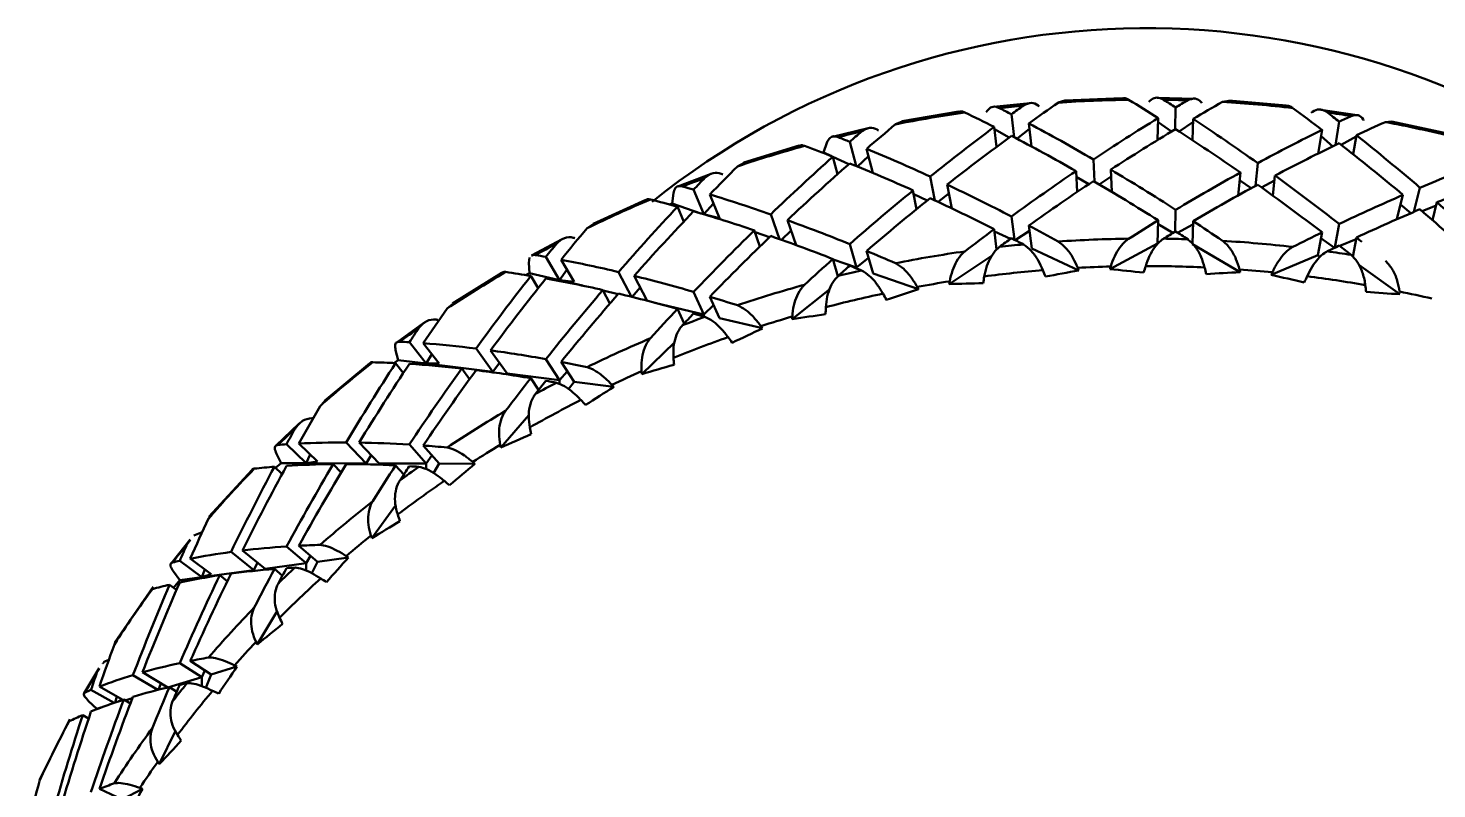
# Model space of a CAD drawing. Header units: millimetres. Extents: x -2161 to -582, y -4625 to -3434.
# Drawn here: x -1713.54 to -1709.488, y -4561.078 to -4558.891 of the extents above; entities that cross this region are included whole.
import ezdxf

# ---------------------------------------------------------------- set-up
doc = ezdxf.new("R2010")
doc.units = ezdxf.units.MM
doc.header["$LTSCALE"] = 0.5
doc.layers.add('AM_0', color=7, linetype='Continuous', lineweight=50)

msp = doc.modelspace()

# ---------------------------------------------------------------- linework, layer by layer
at = {"layer": 'AM_0'}
for p, q in [((-1710.3932, -4559.0917), (-1710.5581, -4559.0985)), ((-1710.1866, -4559.0936), (-1710.2927, -4559.0912)), ((-1710.863, -4559.1306), (-1711.0259, -4559.1583)), ((-1710.6583, -4559.1062), (-1710.7635, -4559.1172)), ((-1710.5772, -4559.105), (-1710.5581, -4559.0992)), ((-1710.2395, -4559.1188), (-1710.2411, -4559.182)), ((-1710.1045, -4559.1028), (-1710.0863, -4559.0994)), ((-1709.9218, -4559.113), (-1710.0863, -4559.0987)), ((-1709.7178, -4559.141), (-1709.8221, -4559.1252)), ((-1711.0452, -4559.1673), (-1711.0257, -4559.1591)), ((-1710.7117, -4559.1382), (-1710.7041, -4559.2044)), ((-1710.6619, -4559.1645), (-1710.6542, -4559.2307)), ((-1710.2896, -4559.1492), (-1710.2912, -4559.2123)), ((-1710.2517, -4559.1883), (-1710.2899, -4559.1611)), ((-1710.1897, -4559.1612), (-1710.2294, -4559.1876)), ((-1710.1894, -4559.1514), (-1710.191, -4559.2126)), ((-1709.7689, -4559.1596), (-1709.7801, -4559.2272)), ((-1709.636, -4559.1607), (-1709.6193, -4559.1595)), ((-1709.4575, -4559.194), (-1709.6191, -4559.1588)), ((-1711.1241, -4559.1787), (-1711.226, -4559.2028)), ((-1710.7615, -4559.1749), (-1710.7549, -4559.2322)), ((-1710.7186, -4559.2054), (-1710.7608, -4559.1809)), ((-1710.6601, -4559.1802), (-1710.6957, -4559.2088)), ((-1709.8184, -4559.1836), (-1709.8296, -4559.2513)), ((-1709.7871, -4559.2306), (-1709.8213, -4559.2013)), ((-1709.7201, -4559.2024), (-1709.7637, -4559.2259)), ((-1709.7195, -4559.1986), (-1709.7286, -4559.2535)), ((-1711.3225, -4559.2286), (-1711.481, -4559.2772)), ((-1711.2425, -4559.2201), (-1711.2519, -4559.2483)), ((-1711.228, -4559.2593), (-1711.2519, -4559.2483)), ((-1711.1767, -4559.2175), (-1711.1586, -4559.287)), ((-1711.1281, -4559.2374), (-1711.1099, -4559.3072)), ((-1711.4997, -4559.2884), (-1711.4807, -4559.278)), ((-1711.2252, -4559.2604), (-1711.2121, -4559.3109)), ((-1711.1792, -4559.2819), (-1711.2251, -4559.2606)), ((-1711.1226, -4559.2586), (-1711.1541, -4559.2889)), ((-1710.476, -4559.2681), (-1710.473, -4559.332)), ((-1710.0034, -4559.2788), (-1710.01, -4559.3445)), ((-1711.5754, -4559.3099), (-1711.6715, -4559.3463)), ((-1710.9457, -4559.3175), (-1710.9323, -4559.3859)), ((-1710.5259, -4559.3016), (-1710.5231, -4559.3618)), ((-1710.4891, -4559.339), (-1710.5251, -4559.318)), ((-1710.4251, -4559.3175), (-1710.4591, -4559.3401)), ((-1710.426, -4559.2974), (-1710.423, -4559.3614)), ((-1710.0533, -4559.3059), (-1710.0598, -4559.3717)), ((-1710.0226, -4559.3513), (-1710.0554, -4559.3279)), ((-1709.9551, -4559.3289), (-1709.9923, -4559.3489)), ((-1709.9537, -4559.3145), (-1709.9595, -4559.3726)), ((-1711.6839, -4559.3656), (-1711.6876, -4559.3946)), ((-1711.6258, -4559.355), (-1711.5965, -4559.4259)), ((-1711.5793, -4559.3689), (-1711.5511, -4559.4368)), ((-1710.9948, -4559.3573), (-1710.9843, -4559.4109)), ((-1710.9537, -4559.3861), (-1710.9927, -4559.3681)), ((-1710.8915, -4559.3659), (-1710.9222, -4559.3906)), ((-1710.8964, -4559.3405), (-1710.883, -4559.4091)), ((-1709.5856, -4559.3703), (-1709.6031, -4559.4401)), ((-1709.5369, -4559.3495), (-1709.5543, -4559.419)), ((-1711.7634, -4559.3841), (-1711.915, -4559.4531)), ((-1711.6876, -4559.3946), (-1711.6963, -4559.3975)), ((-1711.6052, -4559.4233), (-1711.6876, -4559.3946)), ((-1711.6721, -4559.404), (-1711.6542, -4559.4472)), ((-1711.5686, -4559.3947), (-1711.5959, -4559.4261)), ((-1710.2412, -4559.4762), (-1710.2395, -4559.4129)), ((-1709.5629, -4559.4227), (-1709.5924, -4559.3974)), ((-1709.4905, -4559.4003), (-1709.5305, -4559.4172)), ((-1709.4883, -4559.3915), (-1709.5011, -4559.4426)), ((-1711.9323, -4559.4661), (-1711.9145, -4559.4541)), ((-1711.5897, -4559.4279), (-1711.5511, -4559.4368)), ((-1711.4038, -4559.4261), (-1711.3788, -4559.4971)), ((-1711.3562, -4559.443), (-1711.3311, -4559.5143)), ((-1710.7033, -4559.4989), (-1710.7117, -4559.4323)), ((-1710.2914, -4559.5099), (-1710.2896, -4559.4432)), ((-1710.2471, -4559.4797), (-1710.2899, -4559.4548)), ((-1710.1897, -4559.4552), (-1710.2337, -4559.4789)), ((-1710.1913, -4559.5122), (-1710.1894, -4559.4455)), ((-1709.7813, -4559.5219), (-1709.7689, -4559.4537)), ((-1711.4512, -4559.4721), (-1711.4349, -4559.5184)), ((-1711.4077, -4559.4921), (-1711.4492, -4559.4777)), ((-1711.3456, -4559.473), (-1711.3729, -4559.4992)), ((-1710.7542, -4559.5269), (-1710.7615, -4559.469)), ((-1710.7145, -4559.4966), (-1710.7607, -4559.4753)), ((-1710.66, -4559.4735), (-1710.7005, -4559.5004)), ((-1710.6535, -4559.5248), (-1710.6619, -4559.4585)), ((-1709.8304, -4559.5435), (-1709.8184, -4559.4777)), ((-1709.7822, -4559.5223), (-1709.8214, -4559.4944)), ((-1709.7203, -4559.4971), (-1709.7675, -4559.517)), ((-1709.7296, -4559.5485), (-1709.7195, -4559.4926)), ((-1712.0038, -4559.4976), (-1712.092, -4559.5449)), ((-1711.1573, -4559.5794), (-1711.1767, -4559.5116)), ((-1711.1096, -4559.596), (-1711.1281, -4559.5314)), ((-1710.5181, -4559.5874), (-1710.6535, -4559.5248)), ((-1710.2914, -4559.5099), (-1710.4285, -4559.5837)), ((-1710.0538, -4559.5922), (-1710.1913, -4559.5122)), ((-1712.0999, -4559.5658), (-1712.0976, -4559.5501)), ((-1712.0999, -4559.5658), (-1712.0978, -4559.5949)), ((-1712.0507, -4559.5484), (-1712.0114, -4559.6154)), ((-1712.0071, -4559.5565), (-1711.9697, -4559.6203)), ((-1711.211, -4559.6041), (-1711.2252, -4559.5545)), ((-1711.1573, -4559.5794), (-1711.2248, -4559.5559)), ((-1711.1224, -4559.5513), (-1711.1573, -4559.5794)), ((-1710.7674, -4559.5448), (-1710.8906, -4559.6265)), ((-1709.8304, -4559.5435), (-1709.9644, -4559.5999)), ((-1709.824, -4559.5489), (-1709.8304, -4559.5435)), ((-1709.5944, -4559.656), (-1709.7128, -4559.5717)), ((-1712.1775, -4559.5939), (-1712.3196, -4559.6828)), ((-1712.0978, -4559.5949), (-1712.1096, -4559.6007)), ((-1712.0114, -4559.6154), (-1712.0978, -4559.5949)), ((-1712.0939, -4559.6031), (-1712.073, -4559.6388)), ((-1712.0114, -4559.6154), (-1712.0133, -4559.6175)), ((-1712.0114, -4559.6154), (-1712.013, -4559.6176)), ((-1711.9899, -4559.5858), (-1712.0114, -4559.6154)), ((-1712.0114, -4559.6179), (-1712.0114, -4559.6154)), ((-1711.945, -4559.6311), (-1712.0114, -4559.6154)), ((-1712.0114, -4559.6154), (-1711.9697, -4559.6203)), ((-1711.8418, -4559.592), (-1711.8046, -4559.6632)), ((-1711.7967, -4559.6029), (-1711.7592, -4559.6746)), ((-1711.1573, -4559.5816), (-1711.1573, -4559.5794)), ((-1710.9789, -4559.6416), (-1711.1096, -4559.596)), ((-1711.8866, -4559.6438), (-1711.8663, -4559.6825)), ((-1711.8428, -4559.6554), (-1711.8859, -4559.6452)), ((-1711.7792, -4559.6364), (-1711.8029, -4559.6636)), ((-1711.5962, -4559.7138), (-1711.6258, -4559.6491)), ((-1711.2341, -4559.641), (-1711.3421, -4559.7277)), ((-1712.3349, -4559.6972), (-1712.3189, -4559.684)), ((-1711.5962, -4559.7138), (-1711.7369, -4559.6805)), ((-1711.653, -4559.74), (-1711.6721, -4559.6981)), ((-1711.5683, -4559.687), (-1711.5962, -4559.7138)), ((-1711.5511, -4559.7245), (-1711.5793, -4559.6629)), ((-1712.4012, -4559.7384), (-1712.4796, -4559.795)), ((-1711.5962, -4559.72), (-1711.5962, -4559.7138)), ((-1711.4274, -4559.7539), (-1711.5511, -4559.7245)), ((-1712.4829, -4559.817), (-1712.475, -4559.8455)), ((-1712.4433, -4559.7939), (-1712.3952, -4559.8554)), ((-1712.4035, -4559.7967), (-1712.3577, -4559.8552)), ((-1712.2515, -4559.812), (-1712.2033, -4559.8791)), ((-1712.2098, -4559.8174), (-1712.1618, -4559.8842)), ((-1711.6805, -4559.7948), (-1711.7747, -4559.8854)), ((-1712.5572, -4559.8543), (-1712.6874, -4559.9624)), ((-1712.475, -4559.8455), (-1712.4876, -4559.8538)), ((-1712.4827, -4559.8539), (-1712.4606, -4559.8822)), ((-1712.3952, -4559.8554), (-1712.475, -4559.8455)), ((-1712.3952, -4559.8554), (-1712.3981, -4559.8593)), ((-1712.3952, -4559.8554), (-1712.3976, -4559.8594)), ((-1712.3788, -4559.8282), (-1712.3952, -4559.8554)), ((-1712.3952, -4559.8554), (-1712.3577, -4559.8552)), ((-1712.3952, -4559.8596), (-1712.3952, -4559.8554)), ((-1712.2033, -4559.8791), (-1712.3952, -4559.8554)), ((-1712.1843, -4559.8529), (-1712.2033, -4559.8791)), ((-1712.0114, -4559.9028), (-1712.0507, -4559.8425)), ((-1711.9697, -4559.908), (-1712.0071, -4559.8505)), ((-1712.2928, -4559.8693), (-1712.2705, -4559.9004)), ((-1712.0114, -4559.9028), (-1712.1618, -4559.8842)), ((-1712.0718, -4559.9312), (-1712.0939, -4559.8972)), ((-1711.9895, -4559.8776), (-1712.0114, -4559.9028)), ((-1712.0114, -4559.9141), (-1712.0114, -4559.9028)), ((-1711.9851, -4559.929), (-1711.9697, -4559.908)), ((-1711.8554, -4559.9221), (-1711.9697, -4559.908)), ((-1712.7001, -4559.9773), (-1712.6863, -4559.9636)), ((-1712.0997, -4560.004), (-1712.1803, -4560.0965)), ((-1712.7601, -4560.0279), (-1712.8273, -4560.0919)), ((-1712.7965, -4560.0871), (-1712.7403, -4560.1419)), ((-1712.7612, -4560.0851), (-1712.7077, -4560.1372)), ((-1712.6253, -4560.0819), (-1712.5678, -4560.1423)), ((-1712.5877, -4560.0823), (-1712.5304, -4560.1424)), ((-1712.3952, -4560.1428), (-1712.4433, -4560.088)), ((-1712.3577, -4560.1429), (-1712.4035, -4560.0908)), ((-1712.8122, -4560.1417), (-1712.8278, -4560.1553)), ((-1712.8256, -4560.1146), (-1712.8122, -4560.1417)), ((-1712.7403, -4560.1419), (-1712.8122, -4560.1417)), ((-1712.7403, -4560.1419), (-1712.7431, -4560.1464)), ((-1712.7403, -4560.1419), (-1712.7426, -4560.1464)), ((-1712.7283, -4560.1171), (-1712.7403, -4560.1419)), ((-1712.7403, -4560.1419), (-1712.7077, -4560.1372)), ((-1712.7403, -4560.1463), (-1712.7403, -4560.1419)), ((-1712.5678, -4560.1423), (-1712.7403, -4560.1419)), ((-1712.6624, -4560.1443), (-1712.6397, -4560.1681)), ((-1712.5534, -4560.1183), (-1712.5678, -4560.1423)), ((-1712.3952, -4560.1428), (-1712.5304, -4560.1424)), ((-1712.3782, -4560.1195), (-1712.3952, -4560.1428)), ((-1712.3952, -4560.1585), (-1712.3952, -4560.1428)), ((-1712.3741, -4560.1702), (-1712.3577, -4560.1429)), ((-1712.2548, -4560.1431), (-1712.3577, -4560.1429)), ((-1712.8955, -4560.1604), (-1713.0199, -4560.2962)), ((-1712.8314, -4560.1518), (-1712.8095, -4560.1732)), ((-1712.4594, -4560.1745), (-1712.4827, -4560.148)), ((-1712.4828, -4560.2632), (-1712.5512, -4560.3572)), ((-1713.021, -4560.3012), (-1713.0098, -4560.2878)), ((-1713.0627, -4560.3499), (-1713.0387, -4560.34)), ((-1713.0736, -4560.361), (-1713.1286, -4560.4301)), ((-1713.0828, -4560.375), (-1713.0723, -4560.3619)), ((-1712.7403, -4560.4293), (-1712.7965, -4560.3812)), ((-1712.7077, -4560.4249), (-1712.7612, -4560.3791)), ((-1713.1037, -4560.4224), (-1713.0405, -4560.4696)), ((-1713.0735, -4560.4162), (-1713.0134, -4560.4611)), ((-1712.9562, -4560.3969), (-1712.8904, -4560.4494)), ((-1712.9235, -4560.3928), (-1712.8579, -4560.4451)), ((-1712.8798, -4560.4276), (-1712.8904, -4560.4494)), ((-1712.7275, -4560.4079), (-1712.7403, -4560.4293)), ((-1712.7239, -4560.458), (-1712.7077, -4560.4249)), ((-1712.6183, -4560.4129), (-1712.7077, -4560.4249)), ((-1713.1217, -4560.4529), (-1713.103, -4560.4779)), ((-1713.0405, -4560.4696), (-1713.103, -4560.4779)), ((-1713.0405, -4560.4696), (-1713.0419, -4560.4725)), ((-1713.0405, -4560.4696), (-1713.0416, -4560.4724)), ((-1713.0319, -4560.4472), (-1713.0405, -4560.4696)), ((-1712.8904, -4560.4494), (-1713.0405, -4560.4696)), ((-1713.0405, -4560.4696), (-1713.0134, -4560.4611)), ((-1713.0405, -4560.4722), (-1713.0405, -4560.4696)), ((-1712.9884, -4560.4637), (-1712.9668, -4560.4809)), ((-1712.7403, -4560.4293), (-1712.8579, -4560.4451)), ((-1712.8085, -4560.4655), (-1712.8314, -4560.4459)), ((-1712.7403, -4560.4507), (-1712.7403, -4560.4293)), ((-1713.1798, -4560.497), (-1713.2909, -4560.6585)), ((-1713.1858, -4560.5057), (-1713.1821, -4560.5035)), ((-1713.1333, -4560.4913), (-1713.1131, -4560.5063)), ((-1713.103, -4560.4779), (-1713.122, -4560.4996)), ((-1712.8234, -4560.5674), (-1712.8807, -4560.6627)), ((-1713.2917, -4560.6628), (-1713.2833, -4560.6506)), ((-1713.0134, -4560.7488), (-1713.0735, -4560.7103)), ((-1713.3357, -4560.7313), (-1713.3781, -4560.8034)), ((-1713.3421, -4560.7438), (-1713.3344, -4560.7321)), ((-1713.2381, -4560.751), (-1713.1671, -4560.7935)), ((-1713.2108, -4560.743), (-1713.1383, -4560.7865)), ((-1713.0405, -4560.757), (-1713.1037, -4560.7165)), ((-1713.031, -4560.7375), (-1713.0405, -4560.757)), ((-1713.0283, -4560.7876), (-1713.0134, -4560.7488)), ((-1712.939, -4560.7263), (-1713.0134, -4560.7488)), ((-1713.359, -4560.7936), (-1713.2927, -4560.8309)), ((-1713.3346, -4560.7839), (-1713.2689, -4560.8208)), ((-1713.1577, -4560.7749), (-1713.1646, -4560.7929)), ((-1713.0405, -4560.757), (-1713.1383, -4560.7865)), ((-1713.1123, -4560.7987), (-1713.1333, -4560.7853)), ((-1713.0405, -4560.7829), (-1713.0405, -4560.757)), ((-1713.3657, -4560.8257), (-1713.342, -4560.848)), ((-1713.2843, -4560.8122), (-1713.2893, -4560.8297)), ((-1713.2786, -4560.826), (-1713.2689, -4560.8208)), ((-1713.2648, -4560.8215), (-1713.2457, -4560.833)), ((-1713.2396, -4560.8171), (-1713.2613, -4560.8237)), ((-1713.3828, -4560.8659), (-1713.3656, -4560.8756)), ((-1713.3302, -4560.8445), (-1713.342, -4560.848)), ((-1713.4201, -4560.878), (-1713.5066, -4561.0522)), ((-1713.4244, -4560.8863), (-1713.4217, -4560.8838)), ((-1713.116, -4560.9116), (-1713.1626, -4561.0071)), ((-1713.2689, -4561.1085), (-1713.3346, -4561.078)), ((-1713.211, -4561.0776), (-1713.2689, -4561.1085))]:
    msp.add_line(p, q, dxfattribs=at)
at = {"layer": 'AM_0', "flags": 128}
for points in [[(-1710.4262, -4559.5761), (-1710.4265, -4559.5771), (-1710.4268, -4559.578), (-1710.427, -4559.579), (-1710.4273, -4559.5799), (-1710.4276, -4559.5809), (-1710.4279, -4559.5818), (-1710.4282, -4559.5827), (-1710.4285, -4559.5837)], [(-1710.8893, -4559.6188), (-1710.8894, -4559.6198), (-1710.8896, -4559.6207), (-1710.8898, -4559.6217), (-1710.8899, -4559.6227), (-1710.8901, -4559.6236), (-1710.8903, -4559.6246), (-1710.8904, -4559.6256), (-1710.8906, -4559.6265)], [(-1710.5181, -4559.5874), (-1710.5185, -4559.5864), (-1710.5188, -4559.5855), (-1710.5192, -4559.5846), (-1710.5196, -4559.5837), (-1710.5199, -4559.5828), (-1710.5203, -4559.5819), (-1710.5207, -4559.581), (-1710.521, -4559.58)], [(-1710.0538, -4559.5922), (-1710.054, -4559.5912), (-1710.0543, -4559.5903), (-1710.0545, -4559.5893), (-1710.0547, -4559.5884), (-1710.055, -4559.5874), (-1710.0552, -4559.5865), (-1710.0555, -4559.5855), (-1710.0557, -4559.5846)], [(-1709.9612, -4559.5928), (-1709.9616, -4559.5936), (-1709.962, -4559.5945), (-1709.9624, -4559.5954), (-1709.9628, -4559.5963), (-1709.9632, -4559.5972), (-1709.9636, -4559.5981), (-1709.964, -4559.599), (-1709.9644, -4559.5999)], [(-1710.9789, -4559.6416), (-1710.9793, -4559.6407), (-1710.9798, -4559.6399), (-1710.9803, -4559.639), (-1710.9808, -4559.6381), (-1710.9812, -4559.6373), (-1710.9817, -4559.6364), (-1710.9822, -4559.6356), (-1710.9826, -4559.6347)], [(-1711.3418, -4559.7199), (-1711.3419, -4559.7209), (-1711.3419, -4559.7218), (-1711.3419, -4559.7228), (-1711.342, -4559.7238), (-1711.342, -4559.7248), (-1711.3421, -4559.7258), (-1711.3421, -4559.7268), (-1711.3421, -4559.7277)], [(-1711.4274, -4559.7539), (-1711.428, -4559.7531), (-1711.4286, -4559.7523), (-1711.4291, -4559.7515), (-1711.4297, -4559.7507), (-1711.4303, -4559.7499), (-1711.4309, -4559.7491), (-1711.4314, -4559.7483), (-1711.432, -4559.7475)], [(-1711.7754, -4559.8775), (-1711.7753, -4559.8785), (-1711.7752, -4559.8795), (-1711.7751, -4559.8805), (-1711.7751, -4559.8815), (-1711.775, -4559.8824), (-1711.7749, -4559.8834), (-1711.7748, -4559.8844), (-1711.7747, -4559.8854)], [(-1711.8554, -4559.9221), (-1711.856, -4559.9214), (-1711.8567, -4559.9207), (-1711.8574, -4559.9199), (-1711.858, -4559.9192), (-1711.8587, -4559.9185), (-1711.8594, -4559.9178), (-1711.86, -4559.9171), (-1711.8607, -4559.9164)], [(-1712.2548, -4560.1431), (-1712.2556, -4560.1425), (-1712.2563, -4560.1419), (-1712.2571, -4560.1413), (-1712.2578, -4560.1406), (-1712.2586, -4560.14), (-1712.2593, -4560.1394), (-1712.2601, -4560.1388), (-1712.2608, -4560.1381)], [(-1712.6183, -4560.4129), (-1712.6191, -4560.4124), (-1712.6199, -4560.4118), (-1712.6207, -4560.4113), (-1712.6215, -4560.4108), (-1712.6224, -4560.4103), (-1712.6232, -4560.4097), (-1712.624, -4560.4092), (-1712.6248, -4560.4087)], [(-1712.939, -4560.7263), (-1712.9399, -4560.7259), (-1712.9407, -4560.7255), (-1712.9416, -4560.7251), (-1712.9425, -4560.7246), (-1712.9433, -4560.7242), (-1712.9442, -4560.7238), (-1712.9451, -4560.7234), (-1712.9459, -4560.723)], [(-1712.9917, -4560.8044), (-1712.9939, -4560.8034), (-1712.996, -4560.8023), (-1712.9982, -4560.8013), (-1713.0004, -4560.8002), (-1713.0025, -4560.7992), (-1713.0047, -4560.7981), (-1713.0069, -4560.7971), (-1713.0091, -4560.796)], [(-1713.211, -4561.0776), (-1713.2119, -4561.0773), (-1713.2128, -4561.077), (-1713.2137, -4561.0767), (-1713.2146, -4561.0764), (-1713.2155, -4561.076), (-1713.2164, -4561.0757), (-1713.2173, -4561.0754), (-1713.2182, -4561.0751)]]:
    msp.add_lwpolyline(points, dxfattribs=at)
at = {"layer": 'AM_0'}
for centre, radius, start, end in [((-1710.3235, -4561.1642), 2.2734, 52.2666, 128.6958), ((-1710.3244, -4562.7983), 3.7019, 95.4698, 96.5431), ((-1710.3238, -4562.8057), 3.7094, 90.7854, 93.9177), ((-1710.3237, -4562.8068), 3.7105, 88.1637, 89.2353), ((-1710.3234, -4562.801), 3.7046, 83.4783, 86.6133), ((-1710.3263, -4562.7842), 3.6876, 98.0962, 101.2409), ((-1710.3219, -4562.7889), 3.6925, 80.8487, 81.9238), ((-1710.3185, -4562.7705), 3.6738, 76.1402, 79.2927), ((-1710.3304, -4562.7643), 3.6674, 102.8021, 103.8821), ((-1710.3373, -4562.739), 3.6412, 105.4456, 108.6169), ((-1710.3475, -4562.7094), 3.6098, 110.1942, 111.2857), ((-1710.3613, -4562.676), 3.5737, 112.8663, 116.0774), ((-1710.3238, -4563.2051), 3.7094, 90.7854, 93.9177), ((-1710.3237, -4563.2062), 3.7105, 88.1637, 89.2353), ((-1710.3791, -4562.6402), 3.5337, 117.6769, 118.784), ((-1710.3263, -4563.1835), 3.6876, 98.0962, 101.2409), ((-1710.3244, -4563.1976), 3.7019, 95.4698, 96.5431), ((-1710.3234, -4563.2004), 3.7046, 83.4783, 86.6133), ((-1710.3219, -4563.1883), 3.6925, 80.8487, 81.9238), ((-1710.3238, -4563.2266), 3.6519, 91.607, 93.0961), ((-1692.6003, -4564.9907), 18.5343, 163.00948, 163.07067), ((-1710.3237, -4563.2275), 3.6527, 87.369, 90.0299), ((-1710.4008, -4562.6029), 3.4905, 120.3876, 123.6496), ((-1710.3304, -4563.1637), 3.6674, 102.8021, 103.8821), ((-1710.3263, -4563.2053), 3.6304, 98.9211, 100.416), ((-1694.1289, -4562.4598), 16.9038, 170.27568, 170.34278), ((-1710.3243, -4563.219), 3.6443, 94.674, 97.339), ((-1728.9706, -4566.8706), 19.7421, 21.59327, 21.6507), ((-1714.8949, -4536.3949), 23.6018, 280.45, 280.6868), ((-1707.9962, -4536.3764), 23.3343, 264.01687, 264.25644), ((-1727.5133, -4564.0372), 17.9207, 14.34312, 14.40641), ((-1711.4253, -4536.3964), 23.2363, 273.1434, 273.38391), ((-1710.3234, -4563.2219), 3.6472, 84.3007, 85.791), ((-1704.4912, -4536.4347), 23.803, 256.70671, 256.94139), ((-1691.1959, -4568.0007), 20.4671, 155.77941, 155.8348), ((-1710.3219, -4563.2098), 3.635, 80.0515, 82.721), ((-1710.3373, -4563.1384), 3.6412, 105.4456, 108.6169), ((-1710.3303, -4563.1856), 3.6104, 102.0013, 104.6829), ((-1730.2499, -4570.2151), 21.8856, 28.80029, 28.85205), ((-1718.4884, -4536.5583), 24.2741, 287.7911, 288.02083), ((-1711.4228, -4536.4874), 23.1453, 271.31771, 271.55885), ((-1725.9567, -4561.6639), 16.3895, 7.06132, 7.13053), ((-1708.0115, -4536.5678), 23.1423, 265.83708, 266.07797), ((-1710.3186, -4563.1919), 3.6168, 76.9671, 78.4658), ((-1695.7195, -4560.3537), 15.54, 177.56411, 177.6371), ((-1710.3475, -4563.1087), 3.6098, 110.1942, 111.2857), ((-1710.3371, -4563.1609), 3.5847, 106.2774, 107.7851), ((-1714.8328, -4536.7665), 23.225, 278.64421, 278.88357), ((-1710.4262, -4562.5652), 3.4451, 125.2761, 126.4021), ((-1710.3471, -4563.1315), 3.5537, 109.3849, 112.095), ((-1731.2419, -4574.1055), 24.3708, 35.95777, 36.00418), ((-1722.3008, -4536.8728), 25.3333, 295.19847, 295.41766), ((-1710.3613, -4563.0754), 3.5737, 112.8663, 116.0774), ((-1710.4548, -4562.5281), 3.3982, 128.0335, 131.3543), ((-1718.292, -4537.2037), 23.5994, 286.03123, 286.26532), ((-1697.3303, -4558.6188), 14.4053, 184.85829, 184.93704), ((-1710.3608, -4563.0988), 3.5182, 113.7086, 115.2351), ((-1710.3791, -4563.0396), 3.5337, 117.6769, 118.784), ((-1726.4821, -4537.3168), 26.9247, 302.69973, 302.90475), ((-1710.3783, -4563.0635), 3.4788, 116.856, 119.6048), ((-1731.8016, -4578.5413), 27.1912, 43.06537, 43.10684), ((-1710.4008, -4563.0022), 3.4905, 120.3876, 123.6496), ((-1710.4864, -4562.4927), 3.3508, 133.0111, 134.1581), ((-1721.8893, -4537.7799), 24.3371, 293.51181, 293.73694), ((-1698.9347, -4557.2073), 13.4633, 192.14108, 192.22533), ((-1710.3996, -4563.0268), 3.4363, 121.2433, 122.794), ((-1698.959, -4557.2127), 13.5321, 192.27123, 192.30455), ((-1731.2869, -4537.8624), 29.3027, 310.31662, 310.50366), ((-1710.5199, -4562.4597), 3.3037, 135.8203, 139.2041), ((-1710.4262, -4562.9646), 3.4451, 125.2761, 126.4021), ((-1710.4246, -4562.9896), 3.3916, 124.4412, 127.237), ((-1731.7473, -4583.4549), 30.2932, 50.1293, 50.16636), ((-1710.4548, -4562.9275), 3.3982, 128.0335, 131.3543), ((-1700.5166, -4556.0784), 12.6799, 199.39665, 199.48608), ((-1725.7632, -4538.4687), 25.5668, 301.11526, 301.32747), ((-1710.5549, -4562.43), 3.2578, 140.8924, 142.0611), ((-1710.4529, -4562.9532), 3.3454, 128.9046, 130.4833), ((-1700.5416, -4556.0878), 12.7459, 199.5348, 199.57016), ((-1737.176, -4538.4776), 32.9277, 318.06313, 318.2283), ((-1710.4864, -4562.8921), 3.3508, 133.0111, 134.1581), ((-1710.59, -4562.4038), 3.2141, 143.7547, 147.2012), ((-1710.4838, -4562.9183), 3.2987, 132.1606, 135.0086), ((-1730.872, -4588.6689), 33.5455, 57.16248, 57.19573), ((-1710.5199, -4562.8591), 3.3037, 135.8203, 139.2041), ((-1702.0663, -4555.1998), 12.0243, 206.61232, 206.70656), ((-1730.1468, -4539.2377), 27.5163, 308.86498, 309.06003), ((-1710.517, -4562.8859), 3.2524, 136.7078, 138.3165), ((-1702.0904, -4555.2132), 12.0883, 206.75791, 206.79517), ((-1710.6246, -4562.3819), 3.1731, 148.9198, 150.1092), ((-1745.0599, -4539.1284), 38.7069, 325.94388, 326.08332), ((-1710.5549, -4562.8293), 3.2578, 140.8924, 142.0611), ((-1710.5512, -4562.8565), 3.2072, 140.0258, 142.9277), ((-1710.6574, -4562.364), 3.1357, 151.8327, 155.3363), ((-1710.59, -4562.8032), 3.2141, 143.7547, 147.2012), ((-1735.4602, -4540.0507), 30.5999, 316.7762, 316.94965), ((-1703.5779, -4554.5465), 11.4685, 213.78011, 213.87879), ((-1710.5859, -4562.8308), 3.1641, 144.6587, 146.2972), ((-1703.5995, -4554.5636), 11.5313, 213.93254, 213.97156), ((-1756.9976, -4539.7809), 48.691, 333.95285, 334.06293)]:
    msp.add_arc(centre, radius, start, end, dxfattribs=at)
for centre, major_axis, ratio, start_param, end_param in [((-1710.3237, -4562.497), (-2.9477, 3.4791), 0.522534, 5.377303, 5.387323), ((-1710.3237, -4562.497), (2.7001, 3.9189), 0.553384, 0.996373, 1.006393), ((-1710.3237, -4562.5592), (2.7001, 3.9189), 0.553384, 0.96738, 0.991925), ((-1710.3237, -4562.5592), (-2.8042, 3.7508), 0.541815, 5.329657, 5.354203), ((-1710.3237, -4562.497), (-2.8042, 3.7508), 0.541815, 5.315189, 5.325209), ((-1710.3237, -4562.497), (2.8578, 3.6555), 0.535129, 0.936213, 0.946233), ((-1710.3237, -4562.5592), (2.8578, 3.6555), 0.535129, 0.90722, 0.931765), ((-1710.3237, -4562.5592), (-2.6385, 4.0093), 0.559492, 5.270528, 5.295074), ((-1710.3237, -4562.5592), (2.52, 4.1677), 0.570001, 1.024729, 1.049275), ((-1710.3237, -4562.5592), (-2.9477, 3.4791), 0.522534, 5.391771, 5.416316), ((-1710.3237, -4562.497), (-2.9477, 3.4791), 0.522534, 5.309007, 5.362835), ((-1710.3237, -4562.497), (2.8578, 3.6555), 0.535129, 0.960701, 1.014529), ((-1710.3237, -4562.497), (-2.8042, 3.7508), 0.541815, 5.246894, 5.300721), ((-1710.3237, -4562.497), (-2.6385, 4.0093), 0.559492, 5.25606, 5.26608), ((-1710.3237, -4562.497), (2.9935, 3.3796), 0.515296, 0.872968, 0.882988), ((-1710.3237, -4562.5592), (2.9935, 3.3796), 0.515296, 0.843974, 0.86852), ((-1710.3237, -4562.497), (-3.0695, 3.1962), 0.501737, 5.442693, 5.452713), ((-1710.3237, -4562.497), (2.52, 4.1677), 0.570001, 1.053723, 1.063743), ((-1710.3237, -4562.497), (2.7001, 3.9189), 0.553384, 1.020861, 1.074689), ((-1710.3237, -4562.5592), (2.7001, 3.9189), 0.553384, 1.006393, 1.060255), ((-1710.3237, -4562.5592), (-2.9477, 3.4791), 0.522534, 5.323442, 5.377303), ((-1710.3237, -4562.5592), (2.8578, 3.6555), 0.535129, 0.946233, 1.000094), ((-1710.3237, -4562.5592), (-2.8042, 3.7508), 0.541815, 5.261328, 5.315189), ((-1710.3237, -4562.497), (2.9935, 3.3796), 0.515296, 0.897456, 0.951283), ((-1710.3237, -4562.497), (-2.6385, 4.0093), 0.559492, 5.187765, 5.241592), ((-1710.3237, -4562.5592), (-3.0695, 3.1962), 0.501737, 5.457161, 5.481706), ((-1710.3237, -4562.497), (-3.0695, 3.1962), 0.501737, 5.374397, 5.428225), ((-1710.3237, -4562.5592), (2.9935, 3.3796), 0.515296, 0.882988, 0.936849), ((-1710.3237, -4562.5592), (-2.6385, 4.0093), 0.559492, 5.202199, 5.25606), ((-1710.3237, -4562.5592), (2.3174, 4.3997), 0.584945, 1.079521, 1.104066), ((-1710.3237, -4562.497), (2.52, 4.1677), 0.570001, 1.078211, 1.132038), ((-1710.3237, -4562.5592), (2.52, 4.1677), 0.570001, 1.063743, 1.117604), ((-1710.3237, -4562.5592), (-3.0695, 3.1962), 0.501737, 5.388831, 5.442693), ((-1710.3237, -4562.497), (-3.1079, -3.0931), 0.49399, 3.972416, 4.026243), ((-1710.3237, -4562.497), (2.3174, 4.3997), 0.584945, 1.108514, 1.118534), ((-1710.3237, -4562.497), (2.8578, 3.6555), 0.535129, 1.028963, 1.082824), ((-1710.3237, -4562.5592), (2.8578, 3.6555), 0.535129, 1.014529, 1.068356), ((-1710.3237, -4562.5592), (-2.9477, 3.4791), 0.522534, 5.25518, 5.309007), ((-1710.3237, -4562.497), (-2.9477, 3.4791), 0.522534, 5.240712, 5.294573), ((-1710.3237, -4562.497), (2.9935, 3.3796), 0.515296, 0.965717, 1.019579), ((-1710.3237, -4562.497), (-2.8042, 3.7508), 0.541815, 5.178598, 5.23246), ((-1710.3237, -4562.5592), (-3.1079, -3.0931), 0.49399, 3.957948, 4.011809), ((-1710.3237, -4562.497), (-3.1708, 2.9039), 0.479571, 5.51168, 5.5217), ((-1710.3237, -4562.497), (-3.1708, 2.9039), 0.479571, 5.443384, 5.497212), ((-1710.3237, -4562.497), (2.7001, 3.9189), 0.553384, 1.089123, 1.142984), ((-1710.3237, -4562.497), (-3.0695, 3.1962), 0.501737, 5.306102, 5.359963), ((-1710.3237, -4562.5592), (2.9935, 3.3796), 0.515296, 0.951283, 1.005111), ((-1710.3237, -4562.5592), (-2.8042, 3.7508), 0.541815, 5.193066, 5.246894), ((-1710.3237, -4562.497), (-3.1079, -3.0931), 0.49399, 4.040678, 4.094539), ((-1710.3237, -4562.497), (2.3174, 4.3997), 0.584945, 1.133002, 1.18683), ((-1710.3237, -4562.5592), (-3.1708, 2.9039), 0.479571, 5.526148, 5.550693), ((-1710.3237, -4562.5592), (2.7001, 3.9189), 0.553384, 1.074689, 1.128516), ((-1710.3237, -4562.5592), (-3.0695, 3.1962), 0.501737, 5.32057, 5.374397), ((-1710.3237, -4562.5592), (-3.1079, -3.0931), 0.49399, 4.026243, 4.080071), ((-1710.3237, -4562.5592), (-2.6385, 4.0093), 0.559492, 5.133937, 5.187765), ((-1710.3237, -4562.497), (-2.6385, 4.0093), 0.559492, 5.119469, 5.173331), ((-1710.3237, -4562.5592), (2.3174, 4.3997), 0.584945, 1.118534, 1.172396), ((-1710.3237, -4562.5592), (-3.1708, 2.9039), 0.479571, 5.457819, 5.51168), ((-1710.3237, -4562.497), (-3.1708, 2.9039), 0.479571, 5.375089, 5.42895), ((-1710.3237, -4562.497), (2.9935, 3.3796), 0.515296, 1.034047, 1.058592), ((-1710.3237, -4562.497), (-2.9477, 3.4791), 0.522534, 5.201699, 5.226244), ((-1710.3237, -4562.5592), (2.093, 4.6125), 0.598197, 1.131996, 1.156542), ((-1710.3237, -4562.497), (2.52, 4.1677), 0.570001, 1.146472, 1.200334), ((-1710.3237, -4562.5592), (2.52, 4.1677), 0.570001, 1.132038, 1.185866), ((-1710.3237, -4562.5592), (-3.1708, 2.9039), 0.479571, 5.389557, 5.443384), ((-1710.3237, -4562.497), (2.8578, 3.6555), 0.535129, 1.097292, 1.121837), ((-1710.3237, -4562.5592), (2.8578, 3.6555), 0.535129, 1.082824, 1.092844), ((-1710.3237, -4562.5592), (-3.0695, 3.1962), 0.501737, 5.296082, 5.306102), ((-1710.3237, -4562.497), (-3.0695, 3.1962), 0.501737, 5.267088, 5.291634), ((-1710.3237, -4562.5592), (2.9935, 3.3796), 0.515296, 1.019579, 1.029599), ((-1710.3237, -4562.5592), (-2.9477, 3.4791), 0.522534, 5.230692, 5.240712), ((-1710.3237, -4562.497), (-3.1079, -3.0931), 0.49399, 4.109007, 4.133552), ((-1710.3237, -4562.497), (-2.8042, 3.7508), 0.541815, 5.159513, 5.16413), ((-1710.3237, -4562.497), (2.093, 4.6125), 0.598197, 1.16099, 1.17101), ((-1710.3237, -4562.497), (-3.1708, 2.9039), 0.479571, 5.336076, 5.360621), ((-1710.3237, -4562.5592), (-3.1079, -3.0931), 0.49399, 4.094539, 4.104559), ((-1710.3237, -4562.5592), (-2.8042, 3.7508), 0.541815, 5.168578, 5.178598), ((-1710.3237, -4562.497), (-3.253, 2.604), 0.45627, 5.584614, 5.594634), ((-1710.3237, -4562.497), (-3.253, 2.604), 0.45627, 5.516318, 5.570146), ((-1710.3237, -4562.497), (2.7001, 3.9189), 0.553384, 1.157452, 1.181998), ((-1710.3237, -4562.5592), (2.7001, 3.9189), 0.553384, 1.142984, 1.153004), ((-1710.3237, -4562.5592), (-3.1708, 2.9039), 0.479571, 5.365069, 5.375089), ((-1710.3237, -4562.497), (2.093, 4.6125), 0.598197, 1.185478, 1.239305), ((-1710.3237, -4562.5592), (2.093, 4.6125), 0.598197, 1.17101, 1.224871), ((-1710.3237, -4562.5592), (-3.253, 2.604), 0.45627, 5.599082, 5.623627), ((-1710.3237, -4562.5592), (-3.253, 2.604), 0.45627, 5.530752, 5.584614), ((-1710.3237, -4562.497), (-3.253, 2.604), 0.45627, 5.448023, 5.501884), ((-1710.3237, -4562.497), (2.3174, 4.3997), 0.584945, 1.201264, 1.255125), ((-1710.3237, -4562.5592), (2.3174, 4.3997), 0.584945, 1.18683, 1.240657), ((-1710.3237, -4562.5592), (-3.253, 2.604), 0.45627, 5.462491, 5.516318), ((-1710.3237, -4562.5592), (1.8477, 4.8038), 0.609747, 1.182394, 1.206939), ((-1710.3237, -4562.497), (2.52, 4.1677), 0.570001, 1.214802, 1.239347), ((-1710.3237, -4562.497), (-3.253, 2.604), 0.45627, 5.409009, 5.433555), ((-1710.3237, -4562.5592), (2.52, 4.1677), 0.570001, 1.200334, 1.210354), ((-1710.3237, -4562.5592), (-3.253, 2.604), 0.45627, 5.438003, 5.448023), ((-1710.3237, -4562.497), (1.8477, 4.8038), 0.609747, 1.211387, 1.221407), ((-1710.3237, -4562.497), (-3.3178, 2.2978), 0.432196, 5.661859, 5.671879), ((-1710.3237, -4562.497), (-3.3178, 2.2978), 0.432196, 5.593564, 5.647391), ((-1710.3237, -4562.497), (-3.3178, 2.2978), 0.432196, 5.525268, 5.579129), ((-1710.3237, -4562.497), (1.8477, 4.8038), 0.609747, 1.235875, 1.289702), ((-1710.3237, -4562.5592), (1.8477, 4.8038), 0.609747, 1.221407, 1.275268), ((-1710.3237, -4562.5592), (-3.3178, 2.2978), 0.432196, 5.676327, 5.700872), ((-1710.3237, -4562.5592), (-3.3178, 2.2978), 0.432196, 5.607998, 5.661859), ((-1710.3237, -4562.497), (-3.3178, 2.2978), 0.432196, 5.486255, 5.5108), ((-1710.3237, -4562.497), (2.093, 4.6125), 0.598197, 1.25374, 1.307601), ((-1710.3237, -4562.5592), (2.093, 4.6125), 0.598197, 1.239305, 1.293133), ((-1710.3237, -4562.5592), (-3.3178, 2.2978), 0.432196, 5.539736, 5.593564), ((-1710.3237, -4562.497), (2.3174, 4.3997), 0.584945, 1.269593, 1.294139), ((-1710.3237, -4562.5592), (2.3174, 4.3997), 0.584945, 1.255125, 1.265145), ((-1710.3237, -4562.5592), (-3.3178, 2.2978), 0.432196, 5.515248, 5.525268), ((-1710.3237, -4562.5592), (1.5831, 4.9714), 0.619586, 1.230955, 1.2555), ((-1710.3237, -4562.497), (1.5831, 4.9714), 0.619586, 1.259948, 1.269968), ((-1710.3237, -4562.497), (-3.3671, 1.9865), 0.407877, 5.743767, 5.753787), ((-1710.3237, -4562.497), (-3.3671, 1.9865), 0.407877, 5.675472, 5.729299), ((-1710.3237, -4562.497), (-3.3671, 1.9865), 0.407877, 5.607176, 5.661037), ((-1710.3237, -4562.497), (-3.3671, 1.9865), 0.407877, 5.568163, 5.592708), ((-1710.3237, -4562.497), (1.8477, 4.8038), 0.609747, 1.304137, 1.357998), ((-1710.3237, -4562.5592), (-3.3671, 1.9865), 0.407877, 5.689906, 5.743767), ((-1710.3237, -4562.5592), (1.8477, 4.8038), 0.609747, 1.289702, 1.34353), ((-1710.3237, -4562.5592), (-3.3671, 1.9865), 0.407877, 5.621644, 5.675472), ((-1710.3237, -4562.497), (1.5831, 4.9714), 0.619586, 1.284436, 1.338264), ((-1710.3237, -4562.5592), (1.5831, 4.9714), 0.619586, 1.269968, 1.32383), ((-1710.3237, -4562.5592), (-3.3671, 1.9865), 0.407877, 5.758235, 5.78278), ((-1710.3237, -4562.497), (2.093, 4.6125), 0.598197, 1.322069, 1.346614), ((-1710.3237, -4562.5592), (2.093, 4.6125), 0.598197, 1.307601, 1.317621), ((-1710.3237, -4562.5592), (-3.3671, 1.9865), 0.407877, 5.597156, 5.607176), ((-1710.3237, -4562.5592), (1.3011, 5.1131), 0.627707, 1.277936, 1.302481), ((-1710.3237, -4562.497), (1.3011, 5.1131), 0.627707, 1.306929, 1.316949), ((-1710.3237, -4562.497), (-3.4032, 1.6713), 0.384052, 5.69403, 5.747891), ((-1710.3237, -4562.497), (-3.4032, 1.6713), 0.384052, 5.655017, 5.679562), ((-1710.3237, -4562.497), (-3.4032, 1.6713), 0.384052, 5.830621, 5.840641), ((-1710.3237, -4562.497), (-3.4032, 1.6713), 0.384052, 5.762325, 5.816153), ((-1710.3237, -4562.497), (1.5831, 4.9714), 0.619586, 1.352698, 1.406559), ((-1710.3237, -4562.5592), (-3.4032, 1.6713), 0.384052, 5.77676, 5.830621), ((-1710.3237, -4562.5592), (1.5831, 4.9714), 0.619586, 1.338264, 1.392091), ((-1710.3237, -4562.5592), (-3.4032, 1.6713), 0.384052, 5.708498, 5.762325), ((-1710.3237, -4562.497), (1.8477, 4.8038), 0.609747, 1.372466, 1.397011), ((-1710.3237, -4562.5592), (1.8477, 4.8038), 0.609747, 1.357998, 1.368018), ((-1710.3237, -4562.5592), (-3.4032, 1.6713), 0.384052, 5.68401, 5.69403), ((-1710.3237, -4562.497), (1.3011, 5.1131), 0.627707, 1.331417, 1.385244), ((-1710.3237, -4562.5592), (1.3011, 5.1131), 0.627707, 1.316949, 1.37081), ((-1710.3237, -4562.5592), (-3.4032, 1.6713), 0.384052, 5.845089, 5.869634), ((-1710.3237, -4562.5592), (1.0043, 5.2269), 0.634103, 1.323607, 1.348152), ((-1710.3237, -4562.497), (-3.4285, 1.3528), 0.361689, 5.746949, 5.771494), ((-1710.3237, -4562.497), (1.0043, 5.2269), 0.634103, 1.3526, 1.36262), ((-1710.3237, -4562.497), (-3.4285, 1.3528), 0.361689, 5.854257, 5.908085), ((-1710.3237, -4562.497), (-3.4285, 1.3528), 0.361689, 5.785962, 5.839823), ((-1710.3237, -4562.497), (-3.4285, 1.3528), 0.361689, 5.922553, 5.932573), ((-1710.3237, -4562.5592), (-3.4285, 1.3528), 0.361689, 5.80043, 5.854257), ((-1710.3237, -4562.497), (1.5831, 4.9714), 0.619586, 1.421027, 1.445573), ((-1710.3237, -4562.5592), (1.5831, 4.9714), 0.619586, 1.406559, 1.416579), ((-1710.3237, -4562.5592), (-3.4285, 1.3528), 0.361689, 5.775942, 5.785962), ((-1710.3237, -4562.497), (1.3011, 5.1131), 0.627707, 1.399679, 1.45354), ((-1710.3237, -4562.5592), (-3.4285, 1.3528), 0.361689, 5.868692, 5.922553), ((-1710.3237, -4562.5592), (1.3011, 5.1131), 0.627707, 1.385244, 1.439072), ((-1710.3237, -4562.497), (1.0043, 5.2269), 0.634103, 1.377088, 1.430916), ((-1710.3237, -4562.5592), (1.0043, 5.2269), 0.634103, 1.36262, 1.416481), ((-1710.3237, -4562.5592), (-3.4285, 1.3528), 0.361689, 5.937021, 5.961566), ((-1710.3237, -4562.5592), (0.6957, 5.3112), 0.638767, 1.368259, 1.392804), ((-1710.3237, -4562.497), (-3.4452, 1.0317), 0.341969, 5.843829, 5.868375)]:
    msp.add_ellipse(centre, major_axis=major_axis, ratio=ratio, start_param=start_param, end_param=end_param, dxfattribs=at)
for points, knots in [([(-1710.3932, -4559.0926), (-1710.3902, -4559.0922), (-1710.3841, -4559.0914), (-1710.3778, -4559.0949), (-1710.3746, -4559.0967)], [0, 0, 0, 0, 0.491679, 1, 1, 1, 1]), ([(-1710.317, -4559.1031), (-1710.312, -4559.0987), (-1710.302, -4559.0898), (-1710.2867, -4559.0901), (-1710.2775, -4559.0949), (-1710.2742, -4559.0967)], [0, 0, 0, 0, 0.390153, 0.779784, 1, 1, 1, 1]), ([(-1710.8628, -4559.1314), (-1710.8602, -4559.1307), (-1710.8549, -4559.1292), (-1710.8488, -4559.1319), (-1710.8457, -4559.1333)], [0, 0, 0, 0, 0.486019, 1, 1, 1, 1]), ([(-1710.7841, -4559.1321), (-1710.7801, -4559.127), (-1710.7723, -4559.117), (-1710.7584, -4559.1155), (-1710.7494, -4559.1192), (-1710.7462, -4559.1205)], [0, 0, 0, 0, 0.390153, 0.779784, 1, 1, 1, 1]), ([(-1710.6772, -4559.1132), (-1710.6696, -4559.1095), (-1710.6553, -4559.1024), (-1710.6397, -4559.1088), (-1710.6327, -4559.1151), (-1710.6317, -4559.116)], [0, 0, 0, 0, 0.493724, 0.924573, 1, 1, 1, 1]), ([(-1710.2048, -4559.0983), (-1710.1974, -4559.0955), (-1710.1835, -4559.0902), (-1710.1701, -4559.0984), (-1710.1645, -4559.1055), (-1710.1637, -4559.1066)], [0, 0, 0, 0, 0.493724, 0.924573, 1, 1, 1, 1]), ([(-1709.9219, -4559.1138), (-1709.9186, -4559.1138), (-1709.912, -4559.1139), (-1709.9058, -4559.1181), (-1709.9026, -4559.1203)], [0, 0, 0, 0, 0.488603, 1, 1, 1, 1]), ([(-1709.8501, -4559.1338), (-1709.8441, -4559.13), (-1709.8321, -4559.1225), (-1709.8157, -4559.1249), (-1709.8065, -4559.1309), (-1709.8031, -4559.1331)], [0, 0, 0, 0, 0.390153, 0.779784, 1, 1, 1, 1]), ([(-1709.7346, -4559.1435), (-1709.7275, -4559.1416), (-1709.7142, -4559.1381), (-1709.7033, -4559.1478), (-1709.6993, -4559.1555), (-1709.6987, -4559.1567)], [0, 0, 0, 0, 0.493724, 0.924573, 1, 1, 1, 1]), ([(-1711.2425, -4559.2201), (-1711.2398, -4559.2147), (-1711.2343, -4559.2038), (-1711.222, -4559.2006), (-1711.2134, -4559.2031), (-1711.2103, -4559.2041)], [0, 0, 0, 0, 0.390153, 0.779784, 1, 1, 1, 1]), ([(-1711.143, -4559.1881), (-1711.1354, -4559.1834), (-1711.121, -4559.1745), (-1711.1035, -4559.1787), (-1711.0952, -4559.1841), (-1711.0939, -4559.1849)], [0, 0, 0, 0, 0.493724, 0.924573, 1, 1, 1, 1]), ([(-1711.3223, -4559.2295), (-1711.3202, -4559.2285), (-1711.3157, -4559.2265), (-1711.31, -4559.2284), (-1711.307, -4559.2294)], [0, 0, 0, 0, 0.4710676, 1, 1, 1, 1]), ([(-1711.5936, -4559.3215), (-1711.586, -4559.3158), (-1711.5719, -4559.305), (-1711.5527, -4559.3069), (-1711.5433, -4559.3111), (-1711.5418, -4559.3118)], [0, 0, 0, 0, 0.493724, 0.924573, 1, 1, 1, 1]), ([(-1711.6839, -4559.3656), (-1711.6824, -4559.3599), (-1711.6793, -4559.3484), (-1711.6689, -4559.3438), (-1711.6608, -4559.3453), (-1711.6579, -4559.3458)], [0, 0, 0, 0, 0.390153, 0.779784, 1, 1, 1, 1]), ([(-1711.763, -4559.3849), (-1711.7615, -4559.3838), (-1711.758, -4559.3814), (-1711.7529, -4559.3825), (-1711.75, -4559.3832)], [0, 0, 0, 0, 0.445254, 1, 1, 1, 1]), ([(-1712.0205, -4559.5108), (-1712.0132, -4559.5042), (-1711.9994, -4559.4917), (-1711.979, -4559.4911), (-1711.9686, -4559.494), (-1711.9671, -4559.4944)], [0, 0, 0, 0, 0.493724, 0.924573, 1, 1, 1, 1]), ([(-1710.4262, -4559.5761), (-1710.4226, -4559.566), (-1710.4153, -4559.5457), (-1710.3996, -4559.5198), (-1710.3856, -4559.5038), (-1710.3771, -4559.4978), (-1710.3746, -4559.4961)], [0, 0, 0, 0, 0.280389, 0.560502, 0.871733, 1, 1, 1, 1]), ([(-1710.3256, -4559.5747), (-1710.3221, -4559.5648), (-1710.315, -4559.5449), (-1710.2996, -4559.5197), (-1710.2856, -4559.5038), (-1710.2769, -4559.4979), (-1710.2742, -4559.4961)], [0, 0, 0, 0, 0.276014, 0.551764, 0.857891, 1, 1, 1, 1]), ([(-1710.8893, -4559.6188), (-1710.8869, -4559.6082), (-1710.8822, -4559.5872), (-1710.8692, -4559.5594), (-1710.8564, -4559.5417), (-1710.8481, -4559.5347), (-1710.8457, -4559.5326)], [0, 0, 0, 0, 0.280389, 0.560502, 0.871733, 1, 1, 1, 1]), ([(-1710.7899, -4559.6046), (-1710.7875, -4559.5943), (-1710.7829, -4559.5737), (-1710.7701, -4559.5467), (-1710.7573, -4559.529), (-1710.7489, -4559.5221), (-1710.7462, -4559.5199)], [0, 0, 0, 0, 0.276014, 0.551764, 0.857891, 1, 1, 1, 1]), ([(-1710.6772, -4559.5126), (-1710.6696, -4559.518), (-1710.6554, -4559.5281), (-1710.6352, -4559.5561), (-1710.6256, -4559.5773), (-1710.6213, -4559.5869)], [0, 0, 0, 0, 0.386282, 0.723372, 1, 1, 1, 1]), ([(-1710.5772, -4559.5044), (-1710.5696, -4559.51), (-1710.5553, -4559.5205), (-1710.535, -4559.5488), (-1710.5254, -4559.5703), (-1710.521, -4559.58)], [0, 0, 0, 0, 0.3837073, 0.7209408, 1, 1, 1, 1]), ([(-1710.2048, -4559.4976), (-1710.1974, -4559.504), (-1710.1835, -4559.5159), (-1710.1661, -4559.5462), (-1710.1592, -4559.5685), (-1710.1561, -4559.5786)], [0, 0, 0, 0, 0.386282, 0.723372, 1, 1, 1, 1]), ([(-1710.1045, -4559.5022), (-1710.0971, -4559.5087), (-1710.0832, -4559.521), (-1710.0658, -4559.5518), (-1710.0589, -4559.5744), (-1710.0557, -4559.5846)], [0, 0, 0, 0, 0.383707, 0.720941, 1, 1, 1, 1]), ([(-1709.9612, -4559.5928), (-1709.9564, -4559.5831), (-1709.9467, -4559.5639), (-1709.9287, -4559.5402), (-1709.9137, -4559.526), (-1709.9051, -4559.5211), (-1709.9026, -4559.5197)], [0, 0, 0, 0, 0.280389, 0.560502, 0.871733, 1, 1, 1, 1]), ([(-1709.8614, -4559.6041), (-1709.8566, -4559.5947), (-1709.8472, -4559.5759), (-1709.8295, -4559.5528), (-1709.8145, -4559.5387), (-1709.8059, -4559.534), (-1709.8031, -4559.5324)], [0, 0, 0, 0, 0.276014, 0.551764, 0.857891, 1, 1, 1, 1]), ([(-1712.0916, -4559.5456), (-1712.0906, -4559.5446), (-1712.0881, -4559.5421), (-1712.0835, -4559.5427), (-1712.0807, -4559.5431)], [0, 0, 0, 0, 0.3853579, 1, 1, 1, 1]), ([(-1711.0452, -4559.5666), (-1711.0375, -4559.5712), (-1711.023, -4559.5799), (-1711.0003, -4559.6055), (-1710.9881, -4559.6256), (-1710.9826, -4559.6347)], [0, 0, 0, 0, 0.383707, 0.720941, 1, 1, 1, 1]), ([(-1709.7346, -4559.5428), (-1709.7287, -4559.5487), (-1709.7165, -4559.5606), (-1709.7021, -4559.5907), (-1709.6957, -4559.6158), (-1709.694, -4559.6286), (-1709.6939, -4559.6295)], [0, 0, 0, 0, 0.320999, 0.658823, 0.977963, 1, 1, 1, 1]), ([(-1709.636, -4559.5601), (-1709.6289, -4559.5676), (-1709.6157, -4559.5816), (-1709.6015, -4559.6144), (-1709.5973, -4559.6376), (-1709.5954, -4559.6482)], [0, 0, 0, 0, 0.383707, 0.720941, 1, 1, 1, 1]), ([(-1712.177, -4559.5946), (-1712.176, -4559.5936), (-1712.1736, -4559.591), (-1712.1691, -4559.5915), (-1712.1664, -4559.5918)], [0, 0, 0, 0, 0.4055888, 1, 1, 1, 1]), ([(-1711.2454, -4559.6932), (-1711.2444, -4559.6827), (-1711.2423, -4559.6616), (-1711.2323, -4559.6331), (-1711.221, -4559.614), (-1711.2129, -4559.606), (-1711.2103, -4559.6034)], [0, 0, 0, 0, 0.276014, 0.551764, 0.857891, 1, 1, 1, 1]), ([(-1711.143, -4559.5875), (-1711.1354, -4559.5919), (-1711.1211, -4559.6002), (-1711.0985, -4559.6254), (-1711.0864, -4559.6452), (-1711.081, -4559.6542)], [0, 0, 0, 0, 0.3862823, 0.7233721, 1, 1, 1, 1]), ([(-1711.3418, -4559.7199), (-1711.3408, -4559.7091), (-1711.3387, -4559.6876), (-1711.3285, -4559.6584), (-1711.3173, -4559.6391), (-1711.3093, -4559.6311), (-1711.307, -4559.6287)], [0, 0, 0, 0, 0.280389, 0.560502, 0.871733, 1, 1, 1, 1]), ([(-1711.4997, -4559.6877), (-1711.492, -4559.6914), (-1711.4777, -4559.6982), (-1711.4529, -4559.7208), (-1711.4385, -4559.7392), (-1711.432, -4559.7475)], [0, 0, 0, 0, 0.383707, 0.720941, 1, 1, 1, 1]), ([(-1712.4158, -4559.7527), (-1712.4088, -4559.7451), (-1712.3958, -4559.7309), (-1712.3745, -4559.7276), (-1712.3633, -4559.7292), (-1712.3617, -4559.7294)], [0, 0, 0, 0, 0.493724, 0.924573, 1, 1, 1, 1]), ([(-1711.5936, -4559.7208), (-1711.586, -4559.7243), (-1711.5719, -4559.7307), (-1711.5473, -4559.753), (-1711.533, -4559.7711), (-1711.5266, -4559.7793)], [0, 0, 0, 0, 0.386282, 0.723372, 1, 1, 1, 1]), ([(-1711.6838, -4559.8388), (-1711.684, -4559.8283), (-1711.6845, -4559.8071), (-1711.6776, -4559.7776), (-1711.668, -4559.7571), (-1711.6603, -4559.748), (-1711.6579, -4559.7452)], [0, 0, 0, 0, 0.276014, 0.551764, 0.857891, 1, 1, 1, 1]), ([(-1712.4829, -4559.817), (-1712.4838, -4559.8112), (-1712.4857, -4559.7996), (-1712.4796, -4559.7929), (-1712.4731, -4559.7925), (-1712.4707, -4559.7924)], [0, 0, 0, 0, 0.390153, 0.779784, 1, 1, 1, 1]), ([(-1711.7754, -4559.8775), (-1711.7757, -4559.8667), (-1711.7762, -4559.8451), (-1711.7692, -4559.8148), (-1711.7597, -4559.7942), (-1711.7522, -4559.7852), (-1711.75, -4559.7825)], [0, 0, 0, 0, 0.280389, 0.560502, 0.871733, 1, 1, 1, 1]), ([(-1712.5567, -4559.8549), (-1712.5562, -4559.854), (-1712.5547, -4559.8514), (-1712.551, -4559.8515), (-1712.5486, -4559.8515)], [0, 0, 0, 0, 0.346776, 1, 1, 1, 1]), ([(-1711.9323, -4559.8655), (-1711.9248, -4559.8682), (-1711.9109, -4559.8731), (-1711.8845, -4559.8925), (-1711.8681, -4559.9089), (-1711.8607, -4559.9164)], [0, 0, 0, 0, 0.383707, 0.720941, 1, 1, 1, 1]), ([(-1712.0968, -4560.0388), (-1712.0984, -4560.0284), (-1712.1015, -4560.0075), (-1712.0976, -4559.9772), (-1712.0899, -4559.9556), (-1712.0829, -4559.9457), (-1712.0807, -4559.9425)], [0, 0, 0, 0, 0.276014, 0.551764, 0.857891, 1, 1, 1, 1]), ([(-1712.0205, -4559.9102), (-1712.0132, -4559.9127), (-1711.9994, -4559.9174), (-1711.9734, -4559.9364), (-1711.9571, -4559.9526), (-1711.9498, -4559.9599)], [0, 0, 0, 0, 0.386282, 0.723372, 1, 1, 1, 1]), ([(-1712.7721, -4560.0426), (-1712.7657, -4560.0341), (-1712.7536, -4560.0183), (-1712.7318, -4560.0123), (-1712.72, -4560.0124), (-1712.7183, -4560.0124)], [0, 0, 0, 0, 0.493724, 0.924573, 1, 1, 1, 1]), ([(-1712.1819, -4560.0888), (-1712.1835, -4560.0781), (-1712.1868, -4560.0568), (-1712.1829, -4560.0258), (-1712.1753, -4560.0041), (-1712.1684, -4559.9941), (-1712.1664, -4559.9912)], [0, 0, 0, 0, 0.280389, 0.560502, 0.871733, 1, 1, 1, 1]), ([(-1712.8256, -4560.1146), (-1712.8278, -4560.109), (-1712.8321, -4560.0978), (-1712.8284, -4560.0904), (-1712.8227, -4560.0892), (-1712.8207, -4560.0888)], [0, 0, 0, 0, 0.390153, 0.779784, 1, 1, 1, 1]), ([(-1712.3349, -4560.0966), (-1712.3278, -4560.0983), (-1712.3145, -4560.1015), (-1712.2871, -4560.1175), (-1712.269, -4560.1317), (-1712.2608, -4560.1381)], [0, 0, 0, 0, 0.383707, 0.720941, 1, 1, 1, 1]), ([(-1712.8952, -4560.1607), (-1712.895, -4560.1601), (-1712.8943, -4560.1578), (-1712.8914, -4560.1575), (-1712.8892, -4560.1573)], [0, 0, 0, 0, 0.259292, 1, 1, 1, 1]), ([(-1712.4158, -4560.1521), (-1712.4088, -4560.1537), (-1712.3958, -4560.1566), (-1712.3687, -4560.1722), (-1712.3508, -4560.1863), (-1712.3427, -4560.1926)], [0, 0, 0, 0, 0.386282, 0.723372, 1, 1, 1, 1]), ([(-1712.4768, -4560.2895), (-1712.4797, -4560.2793), (-1712.4853, -4560.2589), (-1712.4846, -4560.2284), (-1712.479, -4560.206), (-1712.4727, -4560.1951), (-1712.4707, -4560.1917)], [0, 0, 0, 0, 0.276014, 0.551764, 0.857891, 1, 1, 1, 1]), ([(-1712.5539, -4560.3498), (-1712.5568, -4560.3394), (-1712.5626, -4560.3186), (-1712.562, -4560.2873), (-1712.5564, -4560.2648), (-1712.5503, -4560.254), (-1712.5486, -4560.2509)], [0, 0, 0, 0, 0.2803892, 0.5605017, 0.8717329, 1, 1, 1, 1]), ([(-1712.7001, -4560.3766), (-1712.6935, -4560.3775), (-1712.681, -4560.3791), (-1712.653, -4560.3915), (-1712.6336, -4560.4033), (-1712.6248, -4560.4087)], [0, 0, 0, 0, 0.383707, 0.720941, 1, 1, 1, 1]), ([(-1713.1217, -4560.4529), (-1713.1251, -4560.4476), (-1713.1318, -4560.4372), (-1713.1305, -4560.4294), (-1713.1259, -4560.4276), (-1713.1242, -4560.427)], [0, 0, 0, 0, 0.390153, 0.779784, 1, 1, 1, 1]), ([(-1712.7721, -4560.4419), (-1712.7656, -4560.4426), (-1712.7535, -4560.444), (-1712.7259, -4560.4561), (-1712.7067, -4560.4678), (-1712.698, -4560.473)], [0, 0, 0, 0, 0.3862823, 0.7233721, 1, 1, 1, 1]), ([(-1712.8167, -4560.5861), (-1712.8208, -4560.5763), (-1712.8288, -4560.5568), (-1712.8314, -4560.5264), (-1712.8279, -4560.5034), (-1712.8224, -4560.4918), (-1712.8207, -4560.4882)], [0, 0, 0, 0, 0.276014, 0.551764, 0.857891, 1, 1, 1, 1]), ([(-1712.8843, -4560.6556), (-1712.8884, -4560.6457), (-1712.8967, -4560.6258), (-1712.8994, -4560.5946), (-1712.896, -4560.5716), (-1712.8908, -4560.56), (-1712.8892, -4560.5567)], [0, 0, 0, 0, 0.280389, 0.560502, 0.871733, 1, 1, 1, 1]), ([(-1713.325, -4560.7179), (-1713.3246, -4560.7173), (-1713.3211, -4560.7117), (-1713.3139, -4560.7093), (-1713.3074, -4560.7072)], [0, 0, 0, 0, 0.095022, 1, 1, 1, 1]), ([(-1713.021, -4560.7005), (-1713.015, -4560.7006), (-1713.0037, -4560.7007), (-1712.9756, -4560.7095), (-1712.9552, -4560.7188), (-1712.9459, -4560.723)], [0, 0, 0, 0, 0.383707, 0.720941, 1, 1, 1, 1]), ([(-1713.0828, -4560.7743), (-1713.077, -4560.7743), (-1713.066, -4560.7742), (-1713.0384, -4560.7827), (-1713.0182, -4560.7919), (-1713.0091, -4560.796)], [0, 0, 0, 0, 0.386282, 0.723372, 1, 1, 1, 1]), ([(-1713.3657, -4560.8257), (-1713.3702, -4560.8209), (-1713.3791, -4560.8114), (-1713.3803, -4560.8037), (-1713.3768, -4560.8014), (-1713.3756, -4560.8006)], [0, 0, 0, 0, 0.390153, 0.779784, 1, 1, 1, 1]), ([(-1713.1102, -4560.9231), (-1713.1154, -4560.9139), (-1713.1257, -4560.8956), (-1713.1314, -4560.8657), (-1713.1301, -4560.8424), (-1713.1256, -4560.8302), (-1713.1242, -4560.8263)], [0, 0, 0, 0, 0.276014, 0.551764, 0.857891, 1, 1, 1, 1]), ([(-1713.1669, -4561.0006), (-1713.1722, -4560.9912), (-1713.1828, -4560.9725), (-1713.1889, -4560.942), (-1713.1876, -4560.9186), (-1713.1833, -4560.9064), (-1713.1821, -4560.9029)], [0, 0, 0, 0, 0.2803892, 0.5605017, 0.8717329, 1, 1, 1, 1]), ([(-1713.2917, -4561.0622), (-1713.2863, -4561.0615), (-1713.2764, -4561.0602), (-1713.2488, -4561.0655), (-1713.2277, -4561.0721), (-1713.2182, -4561.0751)], [0, 0, 0, 0, 0.383707, 0.720941, 1, 1, 1, 1])]:
    msp.add_open_spline(points, degree=3, knots=knots, dxfattribs=at)

doc.saveas('drawing.dxf')
